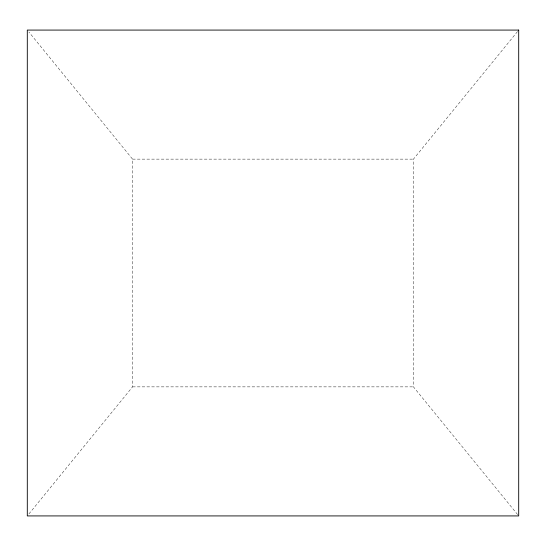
<?xml version="1.0" encoding="UTF-8"?>
<svg xmlns="http://www.w3.org/2000/svg" width="546" height="546" viewBox="0 0 546 546"><rect width="100%" height="100%" fill="white"/><g stroke="black" fill="none" stroke-linecap="round" stroke-linejoin="round"><path stroke-width="0.41" stroke-dasharray="2.73 2.05" d="M28.911 513.95L132.555 386.868L132.555 159.132L28.911 32.05M517.628 514.605L413.445 386.868L413.445 159.132L517.628 31.395M132.555 159.132L413.445 159.132M132.555 386.868L413.445 386.868"/><path stroke-width="0.82" d="M518.7 30.078L27.3 30.078L27.3 515.922L518.7 515.922L518.7 30.078"/></g></svg>
